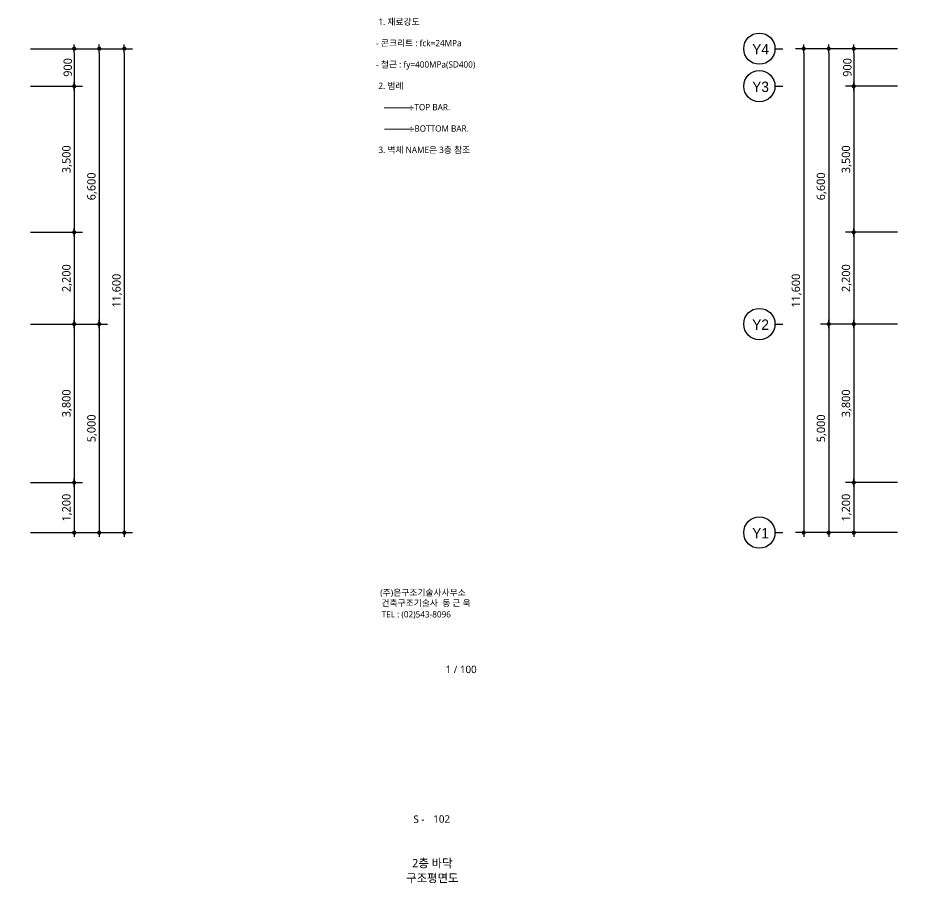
# Model space of a CAD drawing. Extents: x 4530 to 250084, y -28397 to -2308.
# Drawn here: x 71143 to 92517, y -28397 to -7656 of the extents above; entities that cross this region are included whole.
import ezdxf
from ezdxf.enums import TextEntityAlignment as Align

# ---------------------------------------------------------------- set-up
doc = ezdxf.new("R2010")
doc.units = 0
doc.header["$LTSCALE"] = 100
doc.header["$MEASUREMENT"] = 0
doc.header["$PDMODE"] = 34
doc.header["$PDSIZE"] = 3
doc.linetypes.add('HID', pattern=[3.45, 2.25, -1.2])
doc.layers.get('0').update_dxf_attribs({"linetype": 'CONTINUOUS'})
doc.layers.get('Defpoints').update_dxf_attribs({"color": 171, "linetype": 'CONTINUOUS'})
for name, color, linetype in [('buble', 3, 'CONTINUOUS'), ('DIM', 1, 'CONTINUOUS'), ('TEXT', 3, 'CONTINUOUS')]:
    doc.layers.add(name, color=color, linetype=linetype)
doc.styles.add('HY울릉도M', font='')
doc.styles.get("Standard").update_dxf_attribs({"font": 'malgun.ttf'})
doc.styles.add('맑은고딕', font='malgun.ttf')
doc.styles.get('HY울릉도M').set_extended_font_data('HY울릉도M')
doc.dimstyles.new('YenaA1-100', dxfattribs={"dimscale": 100, "dimtxt": 2, "dimasz": 1, "dimexe": 2, "dimexo": 3, "dimgap": 0.5, "dimtad": 1, "dimdec": 0, "dimzin": 9, "dimlunit": 6, "dimtxsty": 'STANDARD', "dimblk": 'dots', "dimcen": 0, "dimclrt": 3, "dimadec": 0, "dimazin": 0, "dimtm": 1e-09, "dimtfac": 1, "dimtdec": 0, "dimtix": 1, "dimtmove": 2, "dimatfit": 3, "dimldrblk": 'dots', "dimfxl": 1, "dimtolj": 1, "dimtzin": 0, "dimarcsym": 0})

# ---------------------------------------------------------------- blocks, each defined once
blk = doc.blocks.new('dots')
blk.add_line((-1, 0), (1, 0))
at = {"const_width": 0.5}
blk.add_lwpolyline([(-0.25, 0, 1), (0.25, 0, 1)], format="xyb", close=True, dxfattribs=at)
blk = doc.blocks.new('*D163')
at = {"layer": 'Defpoints', "color": 0, "transparency": 16777216}
for p in [(71143, -8396), (71143, -19996), (73693, -19996)]:
    blk.add_point(p, dxfattribs=at)
at = {"layer": 'DIM', "color": 0, "lineweight": -2, "transparency": 16777216}
for p, q in [((71443, -8396), (73893, -8396)), ((73693, -8496), (73693, -19896)), ((71443, -19996), (73893, -19996))]:
    blk.add_line(p, q, dxfattribs=at)
at = {"layer": 'DIM', "color": 0, "lineweight": -2, "transparency": 16777216, "xscale": 100, "yscale": 100, "zscale": 100}
for p, rotation in [((73693, -8396), 90), ((73693, -19996), 270)]:
    blk.add_blockref('dots', p, dxfattribs=dict(at, rotation=rotation))
at = {"layer": 'DIM', "color": 3, "transparency": 16777216, "insert": (73523, -14196), "char_height": 200, "attachment_point": 5, "rotation": 90}
blk.add_mtext('\\A1;11,600', dxfattribs=at)
blk = doc.blocks.new('*D164')
at = {"layer": 'Defpoints', "color": 0, "transparency": 16777216}
for p in [(71143, -9296), (71143, -12796), (72493, -12796)]:
    blk.add_point(p, dxfattribs=at)
at = {"layer": 'DIM', "color": 0, "lineweight": -2, "transparency": 16777216}
for p, q in [((71443, -9296), (72693, -9296)), ((72493, -9396), (72493, -12696)), ((71443, -12796), (72693, -12796))]:
    blk.add_line(p, q, dxfattribs=at)
at = {"layer": 'DIM', "color": 0, "lineweight": -2, "transparency": 16777216, "xscale": 100, "yscale": 100, "zscale": 100}
for p, rotation in [((72493, -9296), 90), ((72493, -12796), 270)]:
    blk.add_blockref('dots', p, dxfattribs=dict(at, rotation=rotation))
at = {"layer": 'DIM', "color": 3, "transparency": 16777216, "insert": (72323, -11046), "char_height": 200, "attachment_point": 5, "rotation": 90}
blk.add_mtext('\\A1;3,500', dxfattribs=at)
blk = doc.blocks.new('*D165')
at = {"layer": 'Defpoints', "color": 0, "transparency": 16777216}
for p in [(71143, -8396), (71143, -9296), (72493, -9296)]:
    blk.add_point(p, dxfattribs=at)
at = {"layer": 'DIM', "color": 0, "lineweight": -2, "transparency": 16777216}
for p, q in [((71443, -8396), (72693, -8396)), ((72493, -8496), (72493, -9196)), ((71443, -9296), (72693, -9296))]:
    blk.add_line(p, q, dxfattribs=at)
at = {"layer": 'DIM', "color": 0, "lineweight": -2, "transparency": 16777216, "xscale": 100, "yscale": 100, "zscale": 100}
for p, rotation in [((72493, -8396), 90), ((72493, -9296), 270)]:
    blk.add_blockref('dots', p, dxfattribs=dict(at, rotation=rotation))
at = {"layer": 'DIM', "color": 3, "transparency": 16777216, "insert": (72340, -8846), "char_height": 200, "attachment_point": 5, "rotation": 90}
blk.add_mtext('\\A1;900', dxfattribs=at)
blk = doc.blocks.new('*D166')
at = {"layer": 'Defpoints', "color": 0, "transparency": 16777216}
for p in [(71143, -14996), (71143, -18796), (72493, -18796)]:
    blk.add_point(p, dxfattribs=at)
at = {"layer": 'DIM', "color": 0, "lineweight": -2, "transparency": 16777216}
for p, q in [((71443, -14996), (72693, -14996)), ((72493, -15096), (72493, -18696)), ((71443, -18796), (72693, -18796))]:
    blk.add_line(p, q, dxfattribs=at)
at = {"layer": 'DIM', "color": 0, "lineweight": -2, "transparency": 16777216, "xscale": 100, "yscale": 100, "zscale": 100}
for p, rotation in [((72493, -14996), 90), ((72493, -18796), 270)]:
    blk.add_blockref('dots', p, dxfattribs=dict(at, rotation=rotation))
at = {"layer": 'DIM', "color": 3, "transparency": 16777216, "insert": (72323, -16896), "char_height": 200, "attachment_point": 5, "rotation": 90}
blk.add_mtext('\\A1;3,800', dxfattribs=at)
blk = doc.blocks.new('*D167')
at = {"layer": 'Defpoints', "color": 0, "transparency": 16777216}
for p in [(71143, -18796), (71143, -19996), (72493, -19996)]:
    blk.add_point(p, dxfattribs=at)
at = {"layer": 'DIM', "color": 0, "lineweight": -2, "transparency": 16777216}
for p, q in [((71443, -18796), (72693, -18796)), ((72493, -18896), (72493, -19896)), ((71443, -19996), (72693, -19996))]:
    blk.add_line(p, q, dxfattribs=at)
at = {"layer": 'DIM', "color": 0, "lineweight": -2, "transparency": 16777216, "xscale": 100, "yscale": 100, "zscale": 100}
for p, rotation in [((72493, -18796), 90), ((72493, -19996), 270)]:
    blk.add_blockref('dots', p, dxfattribs=dict(at, rotation=rotation))
at = {"layer": 'DIM', "color": 3, "transparency": 16777216, "insert": (72323, -19396), "char_height": 200, "attachment_point": 5, "rotation": 90}
blk.add_mtext('\\A1;1,200', dxfattribs=at)
blk = doc.blocks.new('*D108')
at = {"layer": 'Defpoints', "color": 0, "transparency": 16777216}
for p in [(71143, -14996), (71143, -19996), (73093, -19996)]:
    blk.add_point(p, dxfattribs=at)
at = {"layer": 'DIM', "color": 0, "lineweight": -2, "transparency": 16777216}
for p, q in [((71443, -14996), (73293, -14996)), ((73093, -15096), (73093, -19896)), ((71443, -19996), (73293, -19996))]:
    blk.add_line(p, q, dxfattribs=at)
at = {"layer": 'DIM', "color": 0, "lineweight": -2, "transparency": 16777216, "xscale": 100, "yscale": 100, "zscale": 100}
for p, rotation in [((73093, -14996), 90), ((73093, -19996), 270)]:
    blk.add_blockref('dots', p, dxfattribs=dict(at, rotation=rotation))
at = {"layer": 'DIM', "color": 3, "transparency": 16777216, "insert": (72923, -17496), "char_height": 200, "attachment_point": 5, "rotation": 90}
blk.add_mtext('\\A1;5,000', dxfattribs=at)
blk = doc.blocks.new('*D109')
at = {"layer": 'Defpoints', "color": 0, "transparency": 16777216}
for p in [(71143, -8396), (71143, -14996), (73093, -14996)]:
    blk.add_point(p, dxfattribs=at)
at = {"layer": 'DIM', "color": 0, "lineweight": -2, "transparency": 16777216}
for p, q in [((71443, -8396), (73293, -8396)), ((73093, -8496), (73093, -14896)), ((71443, -14996), (73293, -14996))]:
    blk.add_line(p, q, dxfattribs=at)
at = {"layer": 'DIM', "color": 0, "lineweight": -2, "transparency": 16777216, "xscale": 100, "yscale": 100, "zscale": 100}
for p, rotation in [((73093, -8396), 90), ((73093, -14996), 270)]:
    blk.add_blockref('dots', p, dxfattribs=dict(at, rotation=rotation))
at = {"layer": 'DIM', "color": 3, "transparency": 16777216, "insert": (72923, -11696), "char_height": 200, "attachment_point": 5, "rotation": 90}
blk.add_mtext('\\A1;6,600', dxfattribs=at)
blk = doc.blocks.new('*D110')
at = {"layer": 'Defpoints', "color": 0, "transparency": 16777216}
for p in [(71143, -12796), (71143, -14996), (72493, -14996)]:
    blk.add_point(p, dxfattribs=at)
at = {"layer": 'DIM', "color": 0, "lineweight": -2, "transparency": 16777216}
for p, q in [((71443, -12796), (72693, -12796)), ((72493, -12896), (72493, -14896)), ((71443, -14996), (72693, -14996))]:
    blk.add_line(p, q, dxfattribs=at)
at = {"layer": 'DIM', "color": 0, "lineweight": -2, "transparency": 16777216, "xscale": 100, "yscale": 100, "zscale": 100}
for p, rotation in [((72493, -12796), 90), ((72493, -14996), 270)]:
    blk.add_blockref('dots', p, dxfattribs=dict(at, rotation=rotation))
at = {"layer": 'DIM', "color": 3, "transparency": 16777216, "insert": (72323, -13896), "char_height": 200, "attachment_point": 5, "rotation": 90}
blk.add_mtext('\\A1;2,200', dxfattribs=at)
blk = doc.blocks.new('*D72')
at = {"layer": 'Defpoints', "color": 0, "transparency": 16777216}
for p in [(92517, -8396), (89967, -19996), (92517, -19996)]:
    blk.add_point(p, dxfattribs=at)
at = {"layer": 'DIM', "color": 0, "lineweight": -2, "transparency": 16777216}
for p, q in [((92217, -8396), (89767, -8396)), ((89967, -8496), (89967, -19896)), ((92217, -19996), (89767, -19996))]:
    blk.add_line(p, q, dxfattribs=at)
at = {"layer": 'DIM', "color": 0, "lineweight": -2, "transparency": 16777216, "xscale": 100, "yscale": 100, "zscale": 100}
for p, rotation in [((89967, -8396), 90), ((89967, -19996), 270)]:
    blk.add_blockref('dots', p, dxfattribs=dict(at, rotation=rotation))
at = {"layer": 'DIM', "color": 3, "transparency": 16777216, "insert": (89797, -14196), "char_height": 200, "attachment_point": 5, "rotation": 90}
blk.add_mtext('\\A1;11,600', dxfattribs=at)
blk = doc.blocks.new('*D73')
at = {"layer": 'Defpoints', "color": 0, "transparency": 16777216}
for p in [(92517, -9296), (91167, -12796), (92517, -12796)]:
    blk.add_point(p, dxfattribs=at)
at = {"layer": 'DIM', "color": 0, "lineweight": -2, "transparency": 16777216}
for p, q in [((92217, -9296), (90967, -9296)), ((91167, -9396), (91167, -12696)), ((92217, -12796), (90967, -12796))]:
    blk.add_line(p, q, dxfattribs=at)
at = {"layer": 'DIM', "color": 0, "lineweight": -2, "transparency": 16777216, "xscale": 100, "yscale": 100, "zscale": 100}
for p, rotation in [((91167, -9296), 90), ((91167, -12796), 270)]:
    blk.add_blockref('dots', p, dxfattribs=dict(at, rotation=rotation))
at = {"layer": 'DIM', "color": 3, "transparency": 16777216, "insert": (90997, -11046), "char_height": 200, "attachment_point": 5, "rotation": 90}
blk.add_mtext('\\A1;3,500', dxfattribs=at)
blk = doc.blocks.new('*D74')
at = {"layer": 'Defpoints', "color": 0, "transparency": 16777216}
for p in [(92517, -8396), (91167, -9296), (92517, -9296)]:
    blk.add_point(p, dxfattribs=at)
at = {"layer": 'DIM', "color": 0, "lineweight": -2, "transparency": 16777216}
for p, q in [((92217, -8396), (90967, -8396)), ((91167, -8496), (91167, -9196)), ((92217, -9296), (90967, -9296))]:
    blk.add_line(p, q, dxfattribs=at)
at = {"layer": 'DIM', "color": 0, "lineweight": -2, "transparency": 16777216, "xscale": 100, "yscale": 100, "zscale": 100}
for p, rotation in [((91167, -8396), 90), ((91167, -9296), 270)]:
    blk.add_blockref('dots', p, dxfattribs=dict(at, rotation=rotation))
at = {"layer": 'DIM', "color": 3, "transparency": 16777216, "insert": (91014, -8846), "char_height": 200, "attachment_point": 5, "rotation": 90}
blk.add_mtext('\\A1;900', dxfattribs=at)
blk = doc.blocks.new('*D75')
at = {"layer": 'Defpoints', "color": 0, "transparency": 16777216}
for p in [(92517, -14996), (91167, -18796), (92517, -18796)]:
    blk.add_point(p, dxfattribs=at)
at = {"layer": 'DIM', "color": 0, "lineweight": -2, "transparency": 16777216}
for p, q in [((92217, -14996), (90967, -14996)), ((91167, -15096), (91167, -18696)), ((92217, -18796), (90967, -18796))]:
    blk.add_line(p, q, dxfattribs=at)
at = {"layer": 'DIM', "color": 0, "lineweight": -2, "transparency": 16777216, "xscale": 100, "yscale": 100, "zscale": 100}
for p, rotation in [((91167, -14996), 90), ((91167, -18796), 270)]:
    blk.add_blockref('dots', p, dxfattribs=dict(at, rotation=rotation))
at = {"layer": 'DIM', "color": 3, "transparency": 16777216, "insert": (90997, -16896), "char_height": 200, "attachment_point": 5, "rotation": 90}
blk.add_mtext('\\A1;3,800', dxfattribs=at)
blk = doc.blocks.new('*D76')
at = {"layer": 'Defpoints', "color": 0, "transparency": 16777216}
for p in [(92517, -18796), (91167, -19996), (92517, -19996)]:
    blk.add_point(p, dxfattribs=at)
at = {"layer": 'DIM', "color": 0, "lineweight": -2, "transparency": 16777216}
for p, q in [((92217, -18796), (90967, -18796)), ((91167, -18896), (91167, -19896)), ((92217, -19996), (90967, -19996))]:
    blk.add_line(p, q, dxfattribs=at)
at = {"layer": 'DIM', "color": 0, "lineweight": -2, "transparency": 16777216, "xscale": 100, "yscale": 100, "zscale": 100}
for p, rotation in [((91167, -18796), 90), ((91167, -19996), 270)]:
    blk.add_blockref('dots', p, dxfattribs=dict(at, rotation=rotation))
at = {"layer": 'DIM', "color": 3, "transparency": 16777216, "insert": (90997, -19396), "char_height": 200, "attachment_point": 5, "rotation": 90}
blk.add_mtext('\\A1;1,200', dxfattribs=at)
blk = doc.blocks.new('*D77')
at = {"layer": 'Defpoints', "color": 0, "transparency": 16777216}
for p in [(92517, -14996), (90567, -19996), (92517, -19996)]:
    blk.add_point(p, dxfattribs=at)
at = {"layer": 'DIM', "color": 0, "lineweight": -2, "transparency": 16777216}
for p, q in [((92217, -14996), (90367, -14996)), ((90567, -15096), (90567, -19896)), ((92217, -19996), (90367, -19996))]:
    blk.add_line(p, q, dxfattribs=at)
at = {"layer": 'DIM', "color": 0, "lineweight": -2, "transparency": 16777216, "xscale": 100, "yscale": 100, "zscale": 100}
for p, rotation in [((90567, -14996), 90), ((90567, -19996), 270)]:
    blk.add_blockref('dots', p, dxfattribs=dict(at, rotation=rotation))
at = {"layer": 'DIM', "color": 3, "transparency": 16777216, "insert": (90397, -17496), "char_height": 200, "attachment_point": 5, "rotation": 90}
blk.add_mtext('\\A1;5,000', dxfattribs=at)
blk = doc.blocks.new('*D78')
at = {"layer": 'Defpoints', "color": 0, "transparency": 16777216}
for p in [(92517, -8396), (90567, -14996), (92517, -14996)]:
    blk.add_point(p, dxfattribs=at)
at = {"layer": 'DIM', "color": 0, "lineweight": -2, "transparency": 16777216}
for p, q in [((92217, -8396), (90367, -8396)), ((90567, -8496), (90567, -14896)), ((92217, -14996), (90367, -14996))]:
    blk.add_line(p, q, dxfattribs=at)
at = {"layer": 'DIM', "color": 0, "lineweight": -2, "transparency": 16777216, "xscale": 100, "yscale": 100, "zscale": 100}
for p, rotation in [((90567, -8396), 90), ((90567, -14996), 270)]:
    blk.add_blockref('dots', p, dxfattribs=dict(at, rotation=rotation))
at = {"layer": 'DIM', "color": 3, "transparency": 16777216, "insert": (90397, -11696), "char_height": 200, "attachment_point": 5, "rotation": 90}
blk.add_mtext('\\A1;6,600', dxfattribs=at)
blk = doc.blocks.new('*D79')
at = {"layer": 'Defpoints', "color": 0, "transparency": 16777216}
for p in [(92517, -12796), (91167, -14996), (92517, -14996)]:
    blk.add_point(p, dxfattribs=at)
at = {"layer": 'DIM', "color": 0, "lineweight": -2, "transparency": 16777216}
for p, q in [((92217, -12796), (90967, -12796)), ((91167, -12896), (91167, -14896)), ((92217, -14996), (90967, -14996))]:
    blk.add_line(p, q, dxfattribs=at)
at = {"layer": 'DIM', "color": 0, "lineweight": -2, "transparency": 16777216, "xscale": 100, "yscale": 100, "zscale": 100}
for p, rotation in [((91167, -12796), 90), ((91167, -14996), 270)]:
    blk.add_blockref('dots', p, dxfattribs=dict(at, rotation=rotation))
at = {"layer": 'DIM', "color": 3, "transparency": 16777216, "insert": (90997, -13896), "char_height": 200, "attachment_point": 5, "rotation": 90}
blk.add_mtext('\\A1;2,200', dxfattribs=at)

msp = doc.modelspace()

# ---------------------------------------------------------------- linework, layer by layer
at = {"layer": 'buble'}
for p, q in [((89279.7, -8395.5), (89467.2, -8395.5)), ((89279.7, -9295.5), (89467.2, -9295.5)), ((89279.7, -14995.5), (89467.2, -14995.5)), ((89279.7, -19995.5), (89467.2, -19995.5))]:
    msp.add_line(p, q, dxfattribs=at)
for centre in [(88904.7, -8395.5), (88904.7, -9295.5), (88904.7, -14995.5), (88904.7, -19995.5)]:
    msp.add_circle(centre, 375, dxfattribs=at)
at = {"layer": 'TEXT', "const_width": 25}
msp.add_lwpolyline([(80626.1, -9813.8), (79914.3, -9813.8)], dxfattribs=at)
at = {"layer": 'TEXT', "linetype": 'HID', "ltscale": 0.5, "const_width": 25}
msp.add_lwpolyline([(80632.5, -10325.5), (79920.6, -10325.5)], dxfattribs=at)

# ---------------------------------------------------------------- texts
at = {"layer": 'buble', "style": 'HY울릉도M'}
for s, p in [('Y4', (88934.4, -8409.6)), ('Y3', (88934.4, -9309.6)), ('Y2', (88934.4, -15009.6)), ('Y1', (88934.4, -20009.6))]:
    msp.add_text(s, height=250, dxfattribs=at).set_placement(p, align=Align.MIDDLE)
at = {"layer": 'TEXT', "style": '맑은고딕'}
for s, p in [('1. 재료강도', (79780.3, -7825.7)), ('   - 콘크리트 : fck=24MPa', (79573.8, -8337.4)), ('   - 철근 : fy=400MPa(SD400)', (79573.8, -8849.1)), ('2. 범례', (79780.3, -9360.8)), ('          : TOP BAR.', (80030.8, -9872.5)), ('          : BOTTOM BAR.', (80030.8, -10384.2)), ('3. 벽체 NAME은 3층 참조', (79780.3, -10895.9))]:
    msp.add_text(s, height=150, dxfattribs=at).set_placement(p)
at = {"layer": 'TEXT'}
for s, height, p in [('(주)은구조기술사사무소', 150, (79823.8, -21507.3)), ('건축구조기술사  동 근 욱', 150, (79854.6, -21757.5)), ('TEL : (02)543-8096', 150, (79857.6, -22028.2)), ('S -', 180, (80618.7, -26954.1))]:
    msp.add_text(s, height=height, dxfattribs=at).set_placement(p)
msp.add_text('1 / 100', height=180, dxfattribs=at).set_placement((81761.2, -23273), align=Align.MIDDLE)
for s, height, p in [('102', 180, (81295.2, -26949.1)), ('2층 바닥', 200, (81071.9, -28018.2)), ('구조평면도', 200, (81071.9, -28375.5))]:
    msp.add_text(s, height=height, dxfattribs=at).set_placement(p, align=Align.CENTER)

# ---------------------------------------------------------------- dimensions: what is measured, and where the dimension line sits
at = {"layer": 'DIM'}
for base, p1, p2, picture, middle in [((73693.2, -19995.5), (71143.2, -8395.5), (71143.2, -19995.5), '*D163', (73522.6, -14195.5)), ((72493.2, -9295.5), (71143.2, -8395.5), (71143.2, -9295.5), '*D165', (72339.9, -8845.5)), ((73093.2, -14995.5), (71143.2, -8395.5), (71143.2, -14995.5), '*D109', (72923.1, -11695.5)), ((89967.2, -19995.5), (92517.2, -8395.5), (92517.2, -19995.5), '*D72', (89796.6, -14195.5)), ((90567.2, -14995.5), (92517.2, -8395.5), (92517.2, -14995.5), '*D78', (90397.1, -11695.5)), ((91167.2, -9295.5), (92517.2, -8395.5), (92517.2, -9295.5), '*D74', (91013.9, -8845.5)), ((72493.2, -12795.5), (71143.2, -9295.5), (71143.2, -12795.5), '*D164', (72323.1, -11045.5)), ((91167.2, -12795.5), (92517.2, -9295.5), (92517.2, -12795.5), '*D73', (90997.1, -11045.5)), ((72493.2, -14995.5), (71143.2, -12795.5), (71143.2, -14995.5), '*D110', (72323.1, -13895.5)), ((91167.2, -14995.5), (92517.2, -12795.5), (92517.2, -14995.5), '*D79', (90997.1, -13895.5)), ((72493.2, -18795.5), (71143.2, -14995.5), (71143.2, -18795.5), '*D166', (72323.1, -16895.5)), ((73093.2, -19995.5), (71143.2, -14995.5), (71143.2, -19995.5), '*D108', (72923.1, -17495.5)), ((90567.2, -19995.5), (92517.2, -14995.5), (92517.2, -19995.5), '*D77', (90397.1, -17495.5)), ((91167.2, -18795.5), (92517.2, -14995.5), (92517.2, -18795.5), '*D75', (90997.1, -16895.5)), ((72493.2, -19995.5), (71143.2, -18795.5), (71143.2, -19995.5), '*D167', (72322.6, -19395.5)), ((91167.2, -19995.5), (92517.2, -18795.5), (92517.2, -19995.5), '*D76', (90996.6, -19395.5))]:
    dim = msp.add_linear_dim(base=base, p1=p1, p2=p2, angle=270, dimstyle='YenaA1-100', dxfattribs=at)
    dim.commit()
    dim.dimension.update_dxf_attribs({"geometry": picture, "text_midpoint": middle})

doc.saveas('drawing.dxf')
